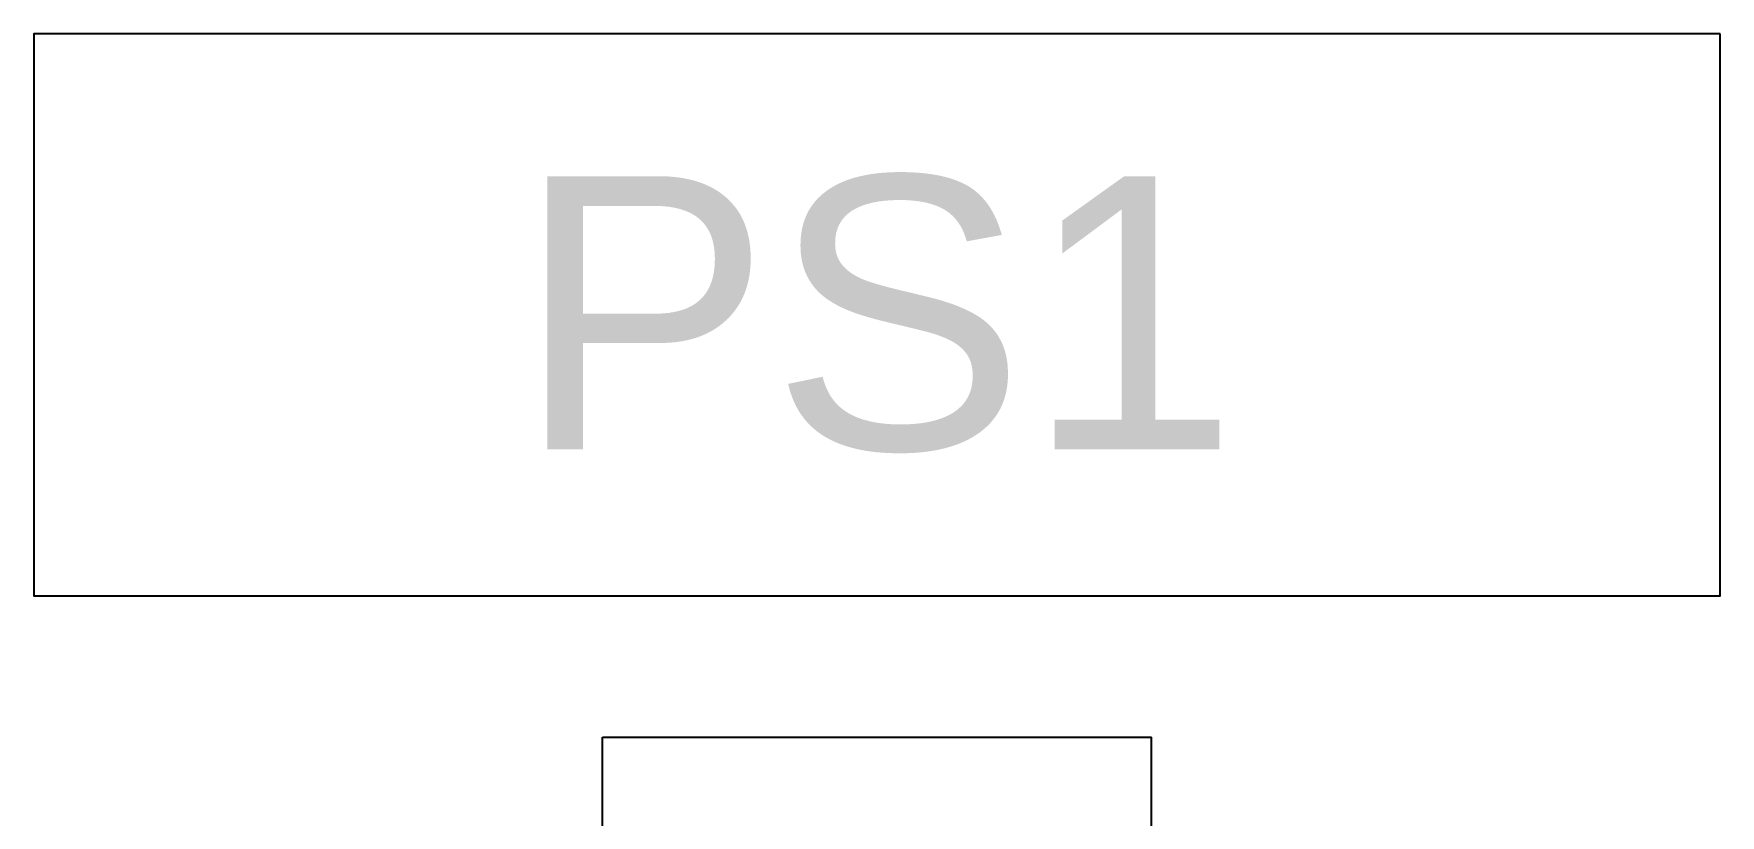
# Model space of a CAD drawing. Header units: inches. Extents: x -228 to 241, y -155 to 115.
# Drawn here: x -94.797 to -93.297, y 74.465 to 75.161 of the extents above; entities that cross this region are included whole.
import ezdxf

# ---------------------------------------------------------------- set-up
doc = ezdxf.new("R2010")
doc.units = ezdxf.units.IN
doc.header["$MEASUREMENT"] = 0
doc.layers.add('ELECTRICAL DEVICES', color=30, linetype='Continuous')
doc.layers.add('TXT', color=4, linetype='Continuous')
doc.styles.add('Notes', font='arial.ttf', dxfattribs={"height": 0.125})

# ---------------------------------------------------------------- blocks, each defined once
blk = doc.blocks.new('A$C425F2B4E')
for p, q in [((0.3858, 2.3625), (0.3858, 2.4764)), ((0.3858, 2.4764), (0.874, 2.4764)), ((0.874, 2.3624), (0.874, 2.4764))]:
    blk.add_line(p, q)

msp = doc.modelspace()

# ---------------------------------------------------------------- linework, layer by layer
at = {"layer": 'TXT'}
msp.add_lwpolyline([(-93.296654, 75.16068), (-94.796654, 75.16068), (-94.796654, 74.66068), (-93.296654, 74.66068), (-93.296654, 75.16068)], dxfattribs=at)

# ---------------------------------------------------------------- block references
at = {"layer": 'ELECTRICAL DEVICES'}
msp.add_blockref('A$C425F2B4E', (-94.676575, 72.058618), dxfattribs=at)

# ---------------------------------------------------------------- texts
at = {"layer": 'TXT', "insert": (-94.046654, 74.91068), "char_height": 0.2431134, "attachment_point": 5, "style": 'Notes'}
msp.add_mtext_dynamic_manual_height_columns('PS1', width=2.5, gutter_width=0.625, heights=[0], dxfattribs=at)

doc.saveas('drawing.dxf')
